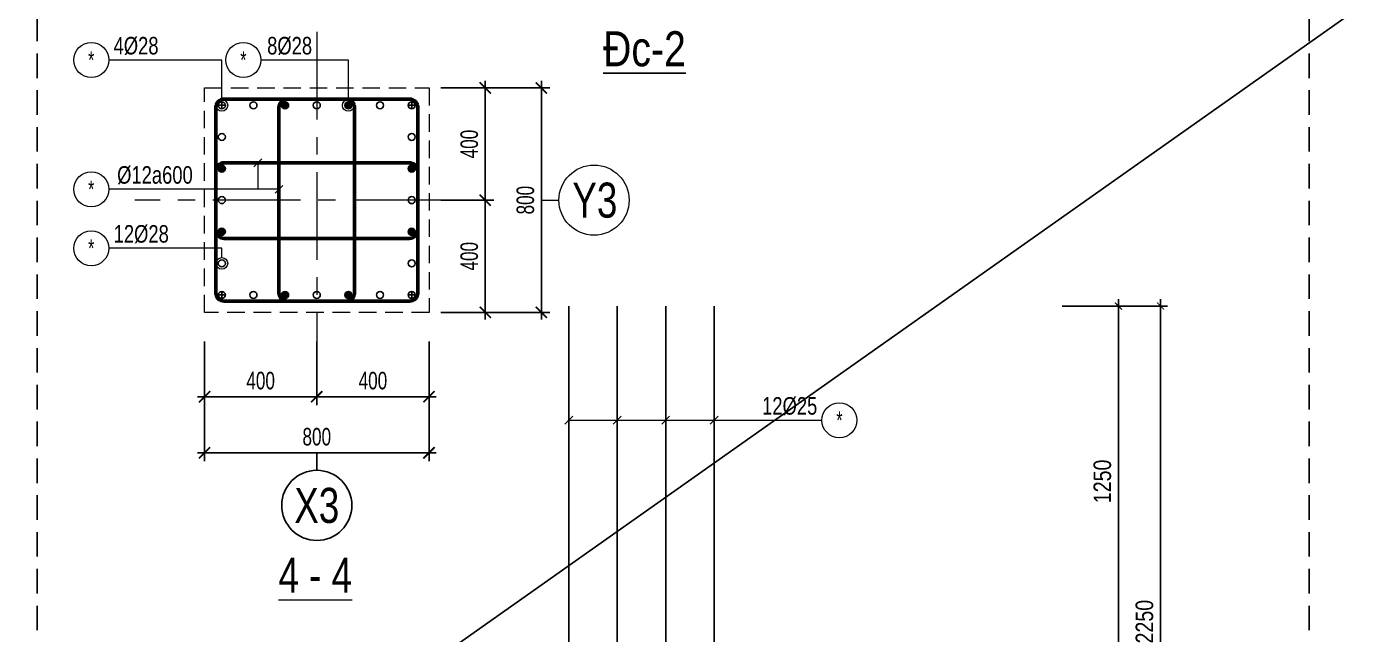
# Model space of a CAD drawing. Extents: x 71 to 2424299, y -14 to 1061502.
# Drawn here: x 1140458 to 1145245, y 529818 to 531983 of the extents above; entities that cross this region are included whole.
import ezdxf
from ezdxf.enums import TextEntityAlignment as Align

# ---------------------------------------------------------------- set-up
doc = ezdxf.new("R2010")
doc.units = 0
doc.header["$LTSCALE"] = 1000
doc.header["$MEASUREMENT"] = 0
doc.header["$PDMODE"] = 3
for name, pattern in [('CENTER', [2, 1.25, -0.25, 0.25, -0.25]), ('CENTER2', [1.125, 0.75, -0.125, 0.125, -0.125]), ('HIDDEN', [0.375, 0.25, -0.125])]:
    doc.linetypes.add(name, pattern=pattern)
doc.layers.get('0').update_dxf_attribs({"linetype": 'CONTINUOUS'})
doc.layers.get('Defpoints').update_dxf_attribs({"linetype": 'CONTINUOUS'})
for name, color, linetype in [('CDC.02.DIM', 1, 'CONTINUOUS'), ('CDC.03.BORDER', 3, 'CONTINUOUS'), ('CDC.04.HIDDEN', 8, 'HIDDEN'), ('CDC.05.STEEL', 4, 'CONTINUOUS'), ('CDC.06.TEXT', 2, 'CONTINUOUS'), ('KCS_STEEL_SNODE', 6, 'CONTINUOUS'), ('STEEL_NODE', 6, 'CONTINUOUS')]:
    doc.layers.add(name, color=color, linetype=linetype)
for name, color, linetype, lineweight in [('CDC_01.AXIS', 160, 'CENTER2', 13), ('CDC_02.DIM', 1, 'CONTINUOUS', 18), ('CDC_04.HIDDEN', 8, 'HIDDEN', 15), ('CDC_05.STEEL', 4, 'CONTINUOUS', 50), ('CDC_06.TEXT', 2, 'CONTINUOUS', 18), ('CDC_11.NOTE', 8, 'CONTINUOUS', 18), ('CDC_14.STEELNUM', 9, 'CONTINUOUS', 18)]:
    doc.layers.add(name, color=color, linetype=linetype, lineweight=lineweight)
doc.layers.add('KCS_Plotter', color=11, linetype='CONTINUOUS', plot=False)
doc.styles.add('ARIAL', font='arial.ttf', dxfattribs={"width": 0.8})
doc.styles.add('BIGTEXT', font='arial.ttf', dxfattribs={"width": 0.8})
doc.styles.add('KC_BIGTEXT', font='arial.ttf', dxfattribs={"width": 0.7})
doc.styles.add('KC_SMTEXT', font='arial.ttf', dxfattribs={"width": 0.7})
doc.styles.add('KCS_BIGTEXT', font='arial.ttf', dxfattribs={"width": 0.75})
doc.styles.add('KCS_SMTEXT', font='arial.ttf', dxfattribs={"width": 0.7})
doc.dimstyles.new('25', dxfattribs={"dimscale": 25, "dimtxt": 2.5, "dimasz": 1, "dimexe": 1, "dimexo": 0, "dimgap": 1, "dimtad": 1, "dimdec": 0, "dimdsep": 46, "dimtxsty": 'ARIAL', "dimblk": 'ARCHTICK', "dimcen": 1, "dimdle": 1, "dimclrd": 256, "dimclre": 256, "dimclrt": 2, "dimadec": 0, "dimazin": 0, "dimtfac": 0.00072, "dimtdec": 0, "dimtix": 1, "dimtmove": 2, "dimatfit": 3, "dimldrblk": 'ARCHTICK', "dimfxl": 1, "dimtolj": 1, "dimarcsym": 0})
doc.dimstyles.new('KCS_DIM25', dxfattribs={"dimscale": 25, "dimtxt": 2.5, "dimasz": 1.6, "dimexe": 1.2, "dimexo": 0, "dimgap": 1, "dimtad": 1, "dimdec": 0, "dimzin": 0, "dimdsep": 46, "dimtxsty": 'KCS_SMTEXT', "dimblk": 'ARCHTICK', "dimcen": 0, "dimdle": 1, "dimclrd": 256, "dimclre": 256, "dimclrt": 2, "dimadec": 0, "dimazin": 0, "dimtfac": 1, "dimtdec": 0, "dimtix": 1, "dimtmove": 2, "dimatfit": 3, "dimfxl": 1, "dimtolj": 1, "dimtzin": 0, "dimarcsym": 0})

# ---------------------------------------------------------------- blocks, each defined once
blk = doc.blocks.new('_ArchTick')
at = {"color": 0, "linetype": 'ByBlock', "const_width": 0.15}
blk.add_lwpolyline([(-0.5, -0.5), (0.5, 0.5)], dxfattribs=at)
blk = doc.blocks.new('*D174')
at = {"layer": 'CDC.02.DIM', "lineweight": -2, "transparency": 16777216}
for p, q in [((1144497.7, 531012.9), (1144497.7, 528712.9)), ((1144147.7, 530987.9), (1144522.7, 530987.9)), ((1144147.7, 528737.9), (1144522.7, 528737.9))]:
    blk.add_line(p, q, dxfattribs=at)
at = {"layer": 'Defpoints', "color": 0, "transparency": 16777216}
for p in [(1144147.7, 530987.9), (1144147.7, 528737.9), (1144497.7, 528737.9)]:
    blk.add_point(p, dxfattribs=at)
at = {"layer": 'CDC.02.DIM', "lineweight": -2, "transparency": 16777216, "xscale": 25, "yscale": 25, "zscale": 25}
for p, rotation in [((1144497.7, 530987.9), 90), ((1144497.7, 528737.9), 270)]:
    blk.add_blockref('_ArchTick', p, dxfattribs=dict(at, rotation=rotation))
at = {"layer": 'CDC.02.DIM', "color": 2, "transparency": 16777216, "insert": (1144440.8, 529862.9), "char_height": 62.5, "attachment_point": 5, "rotation": 90, "style": 'ARIAL'}
blk.add_mtext('\\A1;2250', dxfattribs=at)
blk = doc.blocks.new('*D177')
at = {"layer": 'CDC.02.DIM', "lineweight": -2, "transparency": 16777216}
for p, q in [((1144347.7, 529712.9), (1144347.7, 531012.9)), ((1144147.7, 530987.9), (1144372.7, 530987.9)), ((1144147.7, 529737.9), (1144372.7, 529737.9))]:
    blk.add_line(p, q, dxfattribs=at)
at = {"layer": 'Defpoints', "color": 0, "transparency": 16777216}
for p in [(1144147.7, 530987.9), (1144347.7, 530987.9), (1144147.7, 529737.9)]:
    blk.add_point(p, dxfattribs=at)
at = {"layer": 'CDC.02.DIM', "lineweight": -2, "transparency": 16777216, "xscale": 25, "yscale": 25, "zscale": 25}
for p, rotation in [((1144347.7, 530987.9), 90), ((1144347.7, 529737.9), 270)]:
    blk.add_blockref('_ArchTick', p, dxfattribs=dict(at, rotation=rotation))
at = {"layer": 'CDC.02.DIM', "color": 2, "transparency": 16777216, "insert": (1144290.8, 530362.9), "char_height": 62.5, "attachment_point": 5, "rotation": 90, "style": 'ARIAL'}
blk.add_mtext('\\A1;1250', dxfattribs=at)
blk = doc.blocks.new('*D2130')
at = {"layer": 'CDC_02.DIM', "lineweight": -2, "transparency": 16777216}
for p, q in [((1141933.6, 531765.5), (1142121.8, 531765.5)), ((1142091.8, 531790.5), (1142091.8, 531340.5)), ((1141933.6, 531365.5), (1142121.8, 531365.5))]:
    blk.add_line(p, q, dxfattribs=at)
at = {"layer": 'Defpoints', "color": 0, "transparency": 16777216}
for p in [(1141933.6, 531765.5), (1141933.6, 531365.5), (1142091.8, 531365.5)]:
    blk.add_point(p, dxfattribs=at)
at = {"layer": 'CDC_02.DIM', "lineweight": -2, "transparency": 16777216, "xscale": 40, "yscale": 40, "zscale": 40}
for p, rotation in [((1142091.8, 531765.5), 90), ((1142091.8, 531365.5), 270)]:
    blk.add_blockref('_ArchTick', p, dxfattribs=dict(at, rotation=rotation))
at = {"layer": 'CDC_02.DIM', "color": 2, "transparency": 16777216, "insert": (1142034.9, 531565.5), "char_height": 62.5, "attachment_point": 5, "rotation": 90, "style": 'KCS_SMTEXT'}
blk.add_mtext('\\A1;400', dxfattribs=at)
blk = doc.blocks.new('*D2131')
at = {"layer": 'CDC_02.DIM', "lineweight": -2, "transparency": 16777216}
for p, q in [((1141933.6, 531765.5), (1142321.8, 531765.5)), ((1142291.8, 531790.5), (1142291.8, 530940.5)), ((1141933.6, 530965.5), (1142321.8, 530965.5))]:
    blk.add_line(p, q, dxfattribs=at)
at = {"layer": 'Defpoints', "color": 0, "transparency": 16777216}
for p in [(1141933.6, 531765.5), (1141933.6, 530965.5), (1142291.8, 530965.5)]:
    blk.add_point(p, dxfattribs=at)
at = {"layer": 'CDC_02.DIM', "lineweight": -2, "transparency": 16777216, "xscale": 40, "yscale": 40, "zscale": 40}
for p, rotation in [((1142291.8, 531765.5), 90), ((1142291.8, 530965.5), 270)]:
    blk.add_blockref('_ArchTick', p, dxfattribs=dict(at, rotation=rotation))
at = {"layer": 'CDC_02.DIM', "color": 2, "transparency": 16777216, "insert": (1142234.9, 531365.5), "char_height": 62.5, "attachment_point": 5, "rotation": 90, "style": 'KCS_SMTEXT'}
blk.add_mtext('\\A1;800', dxfattribs=at)
blk = doc.blocks.new('*D2132')
at = {"layer": 'CDC_02.DIM', "lineweight": -2, "transparency": 16777216}
for p, q in [((1142091.8, 531390.5), (1142091.8, 530940.5)), ((1141933.6, 531365.5), (1142121.8, 531365.5)), ((1141933.6, 530965.5), (1142121.8, 530965.5))]:
    blk.add_line(p, q, dxfattribs=at)
at = {"layer": 'Defpoints', "color": 0, "transparency": 16777216}
for p in [(1141933.6, 531365.5), (1141933.6, 530965.5), (1142091.8, 530965.5)]:
    blk.add_point(p, dxfattribs=at)
at = {"layer": 'CDC_02.DIM', "lineweight": -2, "transparency": 16777216, "xscale": 40, "yscale": 40, "zscale": 40}
for p, rotation in [((1142091.8, 531365.5), 90), ((1142091.8, 530965.5), 270)]:
    blk.add_blockref('_ArchTick', p, dxfattribs=dict(at, rotation=rotation))
at = {"layer": 'CDC_02.DIM', "color": 2, "transparency": 16777216, "insert": (1142034.9, 531165.5), "char_height": 62.5, "attachment_point": 5, "rotation": 90, "style": 'KCS_SMTEXT'}
blk.add_mtext('\\A1;400', dxfattribs=at)
blk = doc.blocks.new('*D2133')
at = {"layer": 'CDC_02.DIM', "lineweight": -2, "transparency": 16777216}
for p, q in [((1141091.4, 530861.2), (1141091.4, 530634.8)), ((1141491.4, 530861.2), (1141491.4, 530634.8)), ((1141066.4, 530664.8), (1141516.4, 530664.8))]:
    blk.add_line(p, q, dxfattribs=at)
at = {"layer": 'Defpoints', "color": 0, "transparency": 16777216}
for p in [(1141091.4, 530861.2), (1141491.4, 530861.2), (1141491.4, 530664.8)]:
    blk.add_point(p, dxfattribs=at)
at = {"layer": 'CDC_02.DIM', "lineweight": -2, "transparency": 16777216, "xscale": 40, "yscale": 40, "zscale": 40, "rotation": 180}
blk.add_blockref('_ArchTick', (1141091.4, 530664.8), dxfattribs=at)
at = {"layer": 'CDC_02.DIM', "lineweight": -2, "transparency": 16777216, "xscale": 40, "yscale": 40, "zscale": 40}
blk.add_blockref('_ArchTick', (1141491.4, 530664.8), dxfattribs=at)
at = {"layer": 'CDC_02.DIM', "color": 2, "transparency": 16777216, "insert": (1141291.4, 530721.8), "char_height": 62.5, "attachment_point": 5, "style": 'KCS_SMTEXT'}
blk.add_mtext('\\A1;400', dxfattribs=at)
blk = doc.blocks.new('*D2134')
at = {"layer": 'CDC_02.DIM', "lineweight": -2, "transparency": 16777216}
for p, q in [((1141091.4, 530861.2), (1141091.4, 530434.8)), ((1141891.4, 530861.2), (1141891.4, 530434.8)), ((1141916.4, 530464.8), (1141066.4, 530464.8))]:
    blk.add_line(p, q, dxfattribs=at)
at = {"layer": 'Defpoints', "color": 0, "transparency": 16777216}
for p in [(1141091.4, 530861.2), (1141891.4, 530861.2), (1141091.4, 530464.8)]:
    blk.add_point(p, dxfattribs=at)
at = {"layer": 'CDC_02.DIM', "lineweight": -2, "transparency": 16777216, "xscale": 40, "yscale": 40, "zscale": 40, "rotation": 180}
blk.add_blockref('_ArchTick', (1141091.4, 530464.8), dxfattribs=at)
at = {"layer": 'CDC_02.DIM', "lineweight": -2, "transparency": 16777216, "xscale": 40, "yscale": 40, "zscale": 40}
blk.add_blockref('_ArchTick', (1141891.4, 530464.8), dxfattribs=at)
at = {"layer": 'CDC_02.DIM', "color": 2, "transparency": 16777216, "insert": (1141491.4, 530521.8), "char_height": 62.5, "attachment_point": 5, "style": 'KCS_SMTEXT'}
blk.add_mtext('\\A1;800', dxfattribs=at)
blk = doc.blocks.new('KC_SNODE_2')
at = {"layer": 'KCS_STEEL_SNODE', "color": 3}
blk.add_circle((0, 0), 12.5, dxfattribs=at)
blk = doc.blocks.new('*D2135')
at = {"layer": 'CDC_02.DIM', "lineweight": -2, "transparency": 16777216}
for p, q in [((1141491.4, 530861.2), (1141491.4, 530634.8)), ((1141891.4, 530861.2), (1141891.4, 530634.8)), ((1141466.4, 530664.8), (1141916.4, 530664.8))]:
    blk.add_line(p, q, dxfattribs=at)
at = {"layer": 'Defpoints', "color": 0, "transparency": 16777216}
for p in [(1141491.4, 530861.2), (1141891.4, 530861.2), (1141891.4, 530664.8)]:
    blk.add_point(p, dxfattribs=at)
at = {"layer": 'CDC_02.DIM', "lineweight": -2, "transparency": 16777216, "xscale": 40, "yscale": 40, "zscale": 40, "rotation": 180}
blk.add_blockref('_ArchTick', (1141491.4, 530664.8), dxfattribs=at)
at = {"layer": 'CDC_02.DIM', "lineweight": -2, "transparency": 16777216, "xscale": 40, "yscale": 40, "zscale": 40}
blk.add_blockref('_ArchTick', (1141891.4, 530664.8), dxfattribs=at)
at = {"layer": 'CDC_02.DIM', "color": 2, "transparency": 16777216, "insert": (1141691.4, 530721.8), "char_height": 62.5, "attachment_point": 5, "style": 'KCS_SMTEXT'}
blk.add_mtext('\\A1;400', dxfattribs=at)
blk = doc.blocks.new('KC_SNODE')
at = {"layer": 'KCS_STEEL_SNODE'}
blk.add_hatch(color=256, dxfattribs=at).paths.add_polyline_path([(12.5, 0, 1), (-12.5, 0, 1)])
blk.add_circle((0, 0), 12.5, dxfattribs=at)
blk = doc.blocks.new('_Axis name')
at = {"layer": 'CDC.02.DIM'}
blk.add_line((0, 2.5), (0, 0), dxfattribs=at)
blk.add_circle((0, 7.5), 5, dxfattribs=at)
at = {"layer": 'CDC.02.DIM', "color": 4, "style": 'BIGTEXT', "width": 0.75}
blk.add_attdef('.', text='', height=5, dxfattribs=at).set_placement((0, 7.5), align=Align.MIDDLE)

msp = doc.modelspace()

# ---------------------------------------------------------------- linework, layer by layer
at = {"layer": 'CDC.03.BORDER'}
for p, q in [((1141267.71, 531484.81), (1141295.83, 531512.93)), ((1141342.58, 531390.12), (1141370.7, 531418.25)), ((1142375.57, 530566.79), (1142403.7, 530594.91)), ((1142548.07, 530566.79), (1142576.2, 530594.91)), ((1142720.57, 530566.79), (1142748.7, 530594.91)), ((1142893.07, 530566.79), (1142921.2, 530594.91))]:
    msp.add_line(p, q, dxfattribs=at)
at = {"layer": 'CDC.04.HIDDEN', "ltscale": 0.35}
for p, q in [((1140494.57, 535957.16), (1140494.57, 521807.16)), ((1145027.01, 535957.16), (1145027.01, 525348.34))]:
    msp.add_line(p, q, dxfattribs=at)
at = {"layer": 'CDC.05.STEEL', "ltscale": 0.3}
for points in [[(1142189.63, 527744.86), (1142359.63, 527744.86, 0.4142136), (1142389.63, 527774.86), (1142389.63, 530987.86)], [(1142362.13, 527744.86), (1142532.13, 527744.86, 0.4142136), (1142562.13, 527774.86), (1142562.13, 530987.86)], [(1142934.63, 527744.86), (1142764.63, 527744.86, -0.4142136), (1142734.63, 527774.86), (1142734.63, 530987.86)], [(1143107.13, 527744.86), (1142937.13, 527744.86, -0.4142136), (1142907.13, 527774.86), (1142907.13, 530987.86)]]:
    msp.add_lwpolyline(points, format="xyb", dxfattribs=at)
at = {"layer": 'CDC_01.AXIS', "linetype": 'CENTER', "ltscale": 0.25}
for p, q in [((1141491.39, 531965.53), (1141491.39, 530764.19)), ((1141933.63, 531365.53), (1140842.96, 531365.53))]:
    msp.add_line(p, q, dxfattribs=at)
at = {"layer": 'CDC_02.DIM'}
msp.add_line((1142291.81, 531365.53), (1142354.31, 531365.53), dxfattribs=at)
msp.add_circle((1142479.31, 531365.53), 125, dxfattribs=at)
at = {"layer": 'CDC_04.HIDDEN', "ltscale": 0.25}
msp.add_lwpolyline([(1141891.39, 531765.53), (1141891.39, 530965.53), (1141091.39, 530965.53), (1141091.39, 531765.53)], close=True, dxfattribs=at)
at = {"layer": 'CDC_05.STEEL'}
for points in [[(1141131.39, 531695.53), (1141131.39, 531035.53, 0.4142136), (1141161.39, 531005.53), (1141821.65, 531005.53, 0.4142136), (1141851.65, 531035.53), (1141851.65, 531695.53, 0.4142136), (1141821.65, 531725.53), (1141161.39, 531725.53, 0.4142136)], [(1141386.64, 531725.54), (1141596.15, 531725.54, -0.4142136), (1141626.15, 531695.54), (1141626.15, 531035.53, -0.4142136), (1141596.15, 531005.53), (1141386.64, 531005.53, -0.4142136), (1141356.64, 531035.53), (1141356.64, 531695.54, -0.4142136)], [(1141851.41, 531468.87), (1141851.41, 531259.36, -0.4142136), (1141821.41, 531229.36), (1141161.39, 531229.36, -0.4142136), (1141131.39, 531259.36), (1141131.39, 531468.87, -0.4142136), (1141161.39, 531498.87), (1141821.41, 531498.87, -0.4142136)]]:
    msp.add_lwpolyline(points, format="xyb", close=True, dxfattribs=at)
at = {"layer": 'CDC_11.NOTE'}
for p, q in [((1141281.77, 531498.87), (1141281.77, 531404.18)), ((1142389.63, 530580.85), (1143291.26, 530580.85))]:
    msp.add_line(p, q, dxfattribs=at)
for points in [[(1141153.13, 531724.37), (1141153.13, 531864.87), (1140750.28, 531864.87)], [(1141604.04, 531703.33), (1141604.16, 531864.87), (1141292.45, 531864.87)], [(1141356.64, 531404.18), (1140750.28, 531404.18)], [(1141153.13, 531160.87), (1141153.13, 531194.08), (1140750.28, 531194.08)]]:
    msp.add_lwpolyline(points, dxfattribs=at)
at = {"layer": 'CDC_11.NOTE', "color": 1}
for centre in [(1141153.13, 531703.54), (1141604.04, 531703.17), (1141153.13, 531140.04)]:
    msp.add_circle(centre, 20.83, dxfattribs=at)
at = {"layer": 'CDC_14.STEELNUM'}
for centre in [(1140687.78, 531864.87), (1141229.95, 531864.87), (1140687.78, 531404.18), (1140687.78, 531194.08), (1143353.76, 530580.85)]:
    msp.add_circle(centre, 62.5, dxfattribs=at)
at = {"layer": 'KCS_Plotter'}
msp.add_line((1151229.55, 536307.16), (1130204.55, 521457.16), dxfattribs=at)
at = {"layer": 'STEEL_NODE'}
for p, q in [((1141153.13, 531691.04), (1141153.13, 531716.04)), ((1141829.66, 531691.04), (1141829.66, 531716.04)), ((1141140.63, 531703.54), (1141165.63, 531703.54)), ((1141817.16, 531703.54), (1141842.16, 531703.54)), ((1141140.63, 531027.53), (1141165.63, 531027.53)), ((1141153.13, 531015.03), (1141153.13, 531040.03)), ((1141817.16, 531027.53), (1141842.16, 531027.53)), ((1141829.66, 531015.03), (1141829.66, 531040.03))]:
    msp.add_line(p, q, dxfattribs=at)

# ---------------------------------------------------------------- block references
at = {"layer": 'CDC_02.DIM'}
ref = msp.add_blockref('_Axis name', (1141491.39, 530464.85), dxfattribs=dict(at, xscale=25, yscale=25, zscale=25, rotation=180))
ref.add_attrib('.', 'X3', dxfattribs={"color": 4, "height": 125, "style": 'KCS_BIGTEXT', "width": 0.75}).set_placement((1141491.39, 530277.35), align=Align.MIDDLE)
at = {"layer": 'STEEL_NODE'}
for name, p in [('KC_SNODE_2', (1141153.13, 531703.54)), ('KC_SNODE_2', (1141265.88, 531703.54)), ('KC_SNODE', (1141378.53, 531703.33)), ('KC_SNODE_2', (1141378.64, 531703.54)), ('KC_SNODE_2', (1141491.39, 531703.54)), ('KC_SNODE', (1141604.04, 531703.33)), ('KC_SNODE_2', (1141604.15, 531703.54)), ('KC_SNODE_2', (1141716.9, 531703.54)), ('KC_SNODE_2', (1141153.13, 531590.87)), ('KC_SNODE', (1141153.02, 531478)), ('KC_SNODE_2', (1141153.13, 531478.2)), ('KC_SNODE', (1141829.55, 531478)), ('KC_SNODE_2', (1141153.13, 531365.53)), ('KC_SNODE', (1141153.02, 531252.66)), ('KC_SNODE_2', (1141153.13, 531252.86)), ('KC_SNODE', (1141829.55, 531252.66)), ('KC_SNODE_2', (1141153.13, 531140.2)), ('KC_SNODE', (1141378.53, 531027.32)), ('KC_SNODE', (1141604.04, 531027.32))]:
    msp.add_blockref(name, p, dxfattribs=at)
at = {"layer": 'STEEL_NODE', "rotation": 180}
for p in [(1141829.66, 531703.54), (1141829.66, 531590.87), (1141829.66, 531478.2), (1141829.66, 531365.53), (1141829.66, 531252.86), (1141829.66, 531140.2), (1141153.13, 531027.53), (1141265.88, 531027.53), (1141378.64, 531027.53), (1141491.39, 531027.53), (1141604.15, 531027.53), (1141716.9, 531027.53), (1141829.66, 531027.53)]:
    msp.add_blockref('KC_SNODE_2', p, dxfattribs=at)

# ---------------------------------------------------------------- texts
at = {"layer": 'CDC.06.TEXT', "style": 'ARIAL', "width": 0.8}
msp.add_text('%%UĐc-2', height=125, dxfattribs=at).set_placement((1142659.01, 531905.1), align=Align.MIDDLE_CENTER)
at = {"layer": 'CDC_02.DIM', "color": 4, "style": 'KCS_BIGTEXT', "text_generation_flag": 6, "width": 0.75}
msp.add_attdef('Y3', text='.', height=125, rotation=180, dxfattribs=at).set_placement((1142482.23, 531365.53), align=Align.MIDDLE)
at = {"layer": 'CDC_06.TEXT', "style": 'KC_SMTEXT', "width": 0.75}
for s, p in [('4%%C28', (1140847.51, 531884.87)), ('8%%C28', (1141394.66, 531884.87)), ('%%C12a600', (1140914.82, 531424.18)), ('12%%C28', (1140865.92, 531214.08)), ('12%%C25', (1143176.57, 530600.85))]:
    msp.add_text(s, height=62.5, dxfattribs=at).set_placement(p, align=Align.CENTER)
at = {"layer": 'CDC_06.TEXT', "color": 4, "style": 'KC_BIGTEXT', "width": 0.75}
msp.add_text('%%U4 - 4', height=125, dxfattribs=at).set_placement((1141486.16, 529966.2), align=Align.CENTER)
at = {"layer": 'CDC_14.STEELNUM', "style": 'KC_SMTEXT', "width": 0.65}
for p in [(1140687.78, 531864.87), (1141229.95, 531864.87), (1140687.78, 531404.18), (1140687.78, 531194.08), (1143353.76, 530580.85)]:
    msp.add_text('*', height=62.5, dxfattribs=at).set_placement(p, align=Align.MIDDLE_CENTER)

# ---------------------------------------------------------------- dimensions: what is measured, and where the dimension line sits
at = {"layer": 'CDC.02.DIM'}
for base, p1, p2, picture, middle in [((1144497.71, 528737.86), (1144147.71, 530987.86), (1144147.71, 528737.86), '*D174', (1144440.8, 529862.86)), ((1144347.71, 530987.86), (1144147.71, 529737.86), (1144147.71, 530987.86), '*D177', (1144290.8, 530362.86))]:
    dim = msp.add_linear_dim(base=base, p1=p1, p2=p2, angle=90, dimstyle='25', dxfattribs=at)
    dim.commit()
    dim.dimension.update_dxf_attribs({"geometry": picture, "text_midpoint": middle})
at = {"layer": 'CDC_02.DIM'}
for base, p1, p2, angle, picture, middle in [((1142091.81, 531365.53), (1141933.63, 531765.53), (1141933.63, 531365.53), 90, '*D2130', (1142034.9, 531565.53)), ((1142291.81, 530965.53), (1141933.63, 531765.53), (1141933.63, 530965.53), 90, '*D2131', (1142234.9, 531365.53)), ((1142091.81, 530965.53), (1141933.63, 531365.53), (1141933.63, 530965.53), 270, '*D2132', (1142034.9, 531165.53))]:
    dim = msp.add_linear_dim(base=base, p1=p1, p2=p2, angle=angle, dimstyle='KCS_DIM25', dxfattribs=at)
    dim.commit()
    dim.dimension.update_dxf_attribs({"geometry": picture, "text_midpoint": middle})
for base, p1, p2, picture, middle in [((1141491.39, 530664.85), (1141091.39, 530861.24), (1141491.39, 530861.24), '*D2133', (1141291.39, 530721.76)), ((1141091.39, 530464.85), (1141891.39, 530861.24), (1141091.39, 530861.24), '*D2134', (1141491.39, 530521.76)), ((1141891.39, 530664.85), (1141491.39, 530861.24), (1141891.39, 530861.24), '*D2135', (1141691.39, 530721.76))]:
    dim = msp.add_linear_dim(base=base, p1=p1, p2=p2, dimstyle='KCS_DIM25', dxfattribs=at)
    dim.commit()
    dim.dimension.update_dxf_attribs({"geometry": picture, "text_midpoint": middle})

doc.saveas('drawing.dxf')
